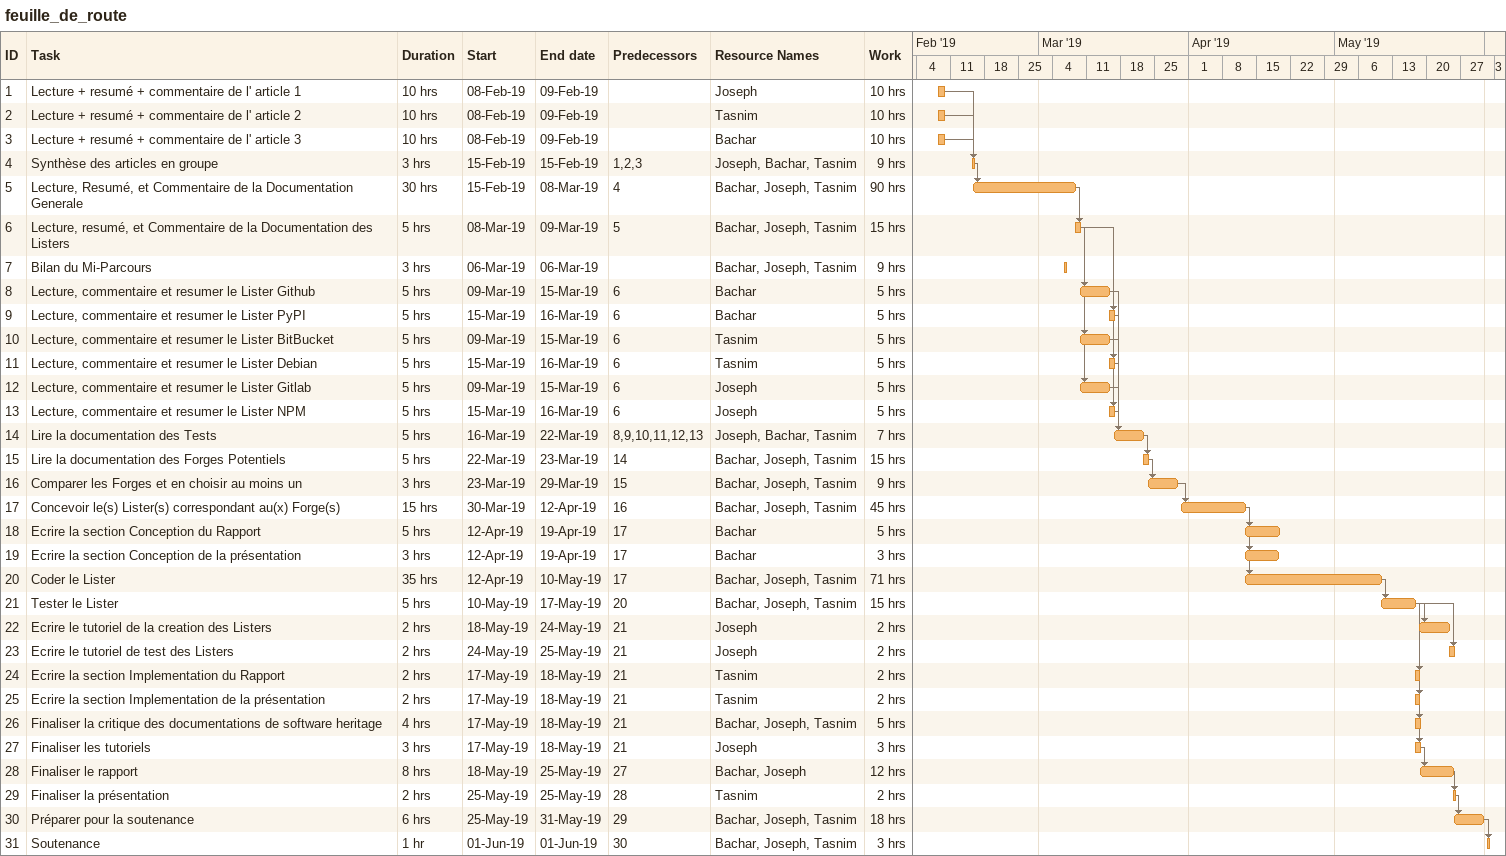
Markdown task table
feuille_de_route

| ID | Task | Duration | Start | Finish | Predecessors | Resources | Work (h) |
|---|---|---|---|---|---|---|---|
| 1 | Lecture + resumé + commentaire de l' article 1 | 10h | 2019-02-08 | 2019-02-09 |  | Joseph | 10 |
| 2 | Lecture + resumé + commentaire de l' article 2 | 10h | 2019-02-08 | 2019-02-09 |  | Tasnim | 10 |
| 3 | Lecture + resumé + commentaire de l' article 3 | 10h | 2019-02-08 | 2019-02-09 |  | Bachar | 10 |
| 4 | Synthèse des articles en groupe | 3h | 2019-02-15 | 2019-02-15 | 1, 2, 3 | Joseph, Bachar, Tasnim | 9 |
| 5 | Lecture, Resumé, et Commentaire de la Documentation Generale | 30h | 2019-02-15 | 2019-03-08 | 4 | Bachar, Joseph, Tasnim | 90 |
| 6 | Lecture, resumé, et Commentaire de la Documentation des Listers | 5h | 2019-03-08 | 2019-03-09 | 5 | Bachar, Joseph, Tasnim | 15 |
| 7 | Bilan du Mi-Parcours | 3h | 2019-03-06 | 2019-03-06 |  | Bachar, Joseph, Tasnim | 9 |
| 8 | Lecture, commentaire et resumer le Lister Github | 5h | 2019-03-09 | 2019-03-15 | 6 | Bachar | 5 |
| 9 | Lecture, commentaire et resumer le Lister PyPI | 5h | 2019-03-15 | 2019-03-16 | 6 | Bachar | 5 |
| 10 | Lecture, commentaire et resumer le Lister BitBucket | 5h | 2019-03-09 | 2019-03-15 | 6 | Tasnim | 5 |
| 11 | Lecture, commentaire et resumer le Lister Debian | 5h | 2019-03-15 | 2019-03-16 | 6 | Tasnim | 5 |
| 12 | Lecture, commentaire et resumer le Lister Gitlab | 5h | 2019-03-09 | 2019-03-15 | 6 | Joseph | 5 |
| 13 | Lecture, commentaire et resumer le Lister NPM | 5h | 2019-03-15 | 2019-03-16 | 6 | Joseph | 5 |
| 14 | Lire la documentation des Tests | 5h | 2019-03-16 | 2019-03-22 | 8, 9, 10, 11, 12, 13 | Joseph, Bachar, Tasnim | 7 |
| 15 | Lire la documentation des Forges Potentiels | 5h | 2019-03-22 | 2019-03-23 | 14 | Bachar, Joseph, Tasnim | 15 |
| 16 | Comparer les Forges et en choisir au moins un | 3h | 2019-03-23 | 2019-03-29 | 15 | Bachar, Joseph, Tasnim | 9 |
| 17 | Concevoir le(s) Lister(s) correspondant au(x) Forge(s) | 15h | 2019-03-30 | 2019-04-12 | 16 | Bachar, Joseph, Tasnim | 45 |
| 18 | Ecrire la section Conception du Rapport | 5h | 2019-04-12 | 2019-04-19 | 17 | Bachar | 5 |
| 19 | Ecrire la section Conception de la présentation | 3h | 2019-04-12 | 2019-04-19 | 17 | Bachar | 3 |
| 20 | Coder le Lister | 35h | 2019-04-12 | 2019-05-10 | 17 | Bachar, Joseph, Tasnim | 71 |
| 21 | Tester le Lister | 5h | 2019-05-10 | 2019-05-17 | 20 | Bachar, Joseph, Tasnim | 15 |
| 22 | Ecrire le tutoriel de la creation des Listers | 2h | 2019-05-18 | 2019-05-24 | 21 | Joseph | 2 |
| 23 | Ecrire le tutoriel de test des Listers | 2h | 2019-05-24 | 2019-05-25 | 21 | Joseph | 2 |
| 24 | Ecrire la section Implementation du Rapport | 2h | 2019-05-17 | 2019-05-18 | 21 | Tasnim | 2 |
| 25 | Ecrire la section Implementation de la présentation | 2h | 2019-05-17 | 2019-05-18 | 21 | Tasnim | 2 |
| 26 | Finaliser la critique des documentations de software heritage | 4h | 2019-05-17 | 2019-05-18 | 21 | Bachar, Joseph, Tasnim | 5 |
| 27 | Finaliser les tutoriels | 3h | 2019-05-17 | 2019-05-18 | 21 | Joseph | 3 |
| 28 | Finaliser le rapport | 8h | 2019-05-18 | 2019-05-25 | 27 | Bachar, Joseph | 12 |
| 29 | Finaliser la présentation | 2h | 2019-05-25 | 2019-05-25 | 28 | Tasnim | 2 |
| 30 | Préparer pour la soutenance | 6h | 2019-05-25 | 2019-05-31 | 29 | Bachar, Joseph, Tasnim | 18 |
| 31 | Soutenance | 1h | 2019-06-01 | 2019-06-01 | 30 | Bachar, Joseph, Tasnim | 3 |
